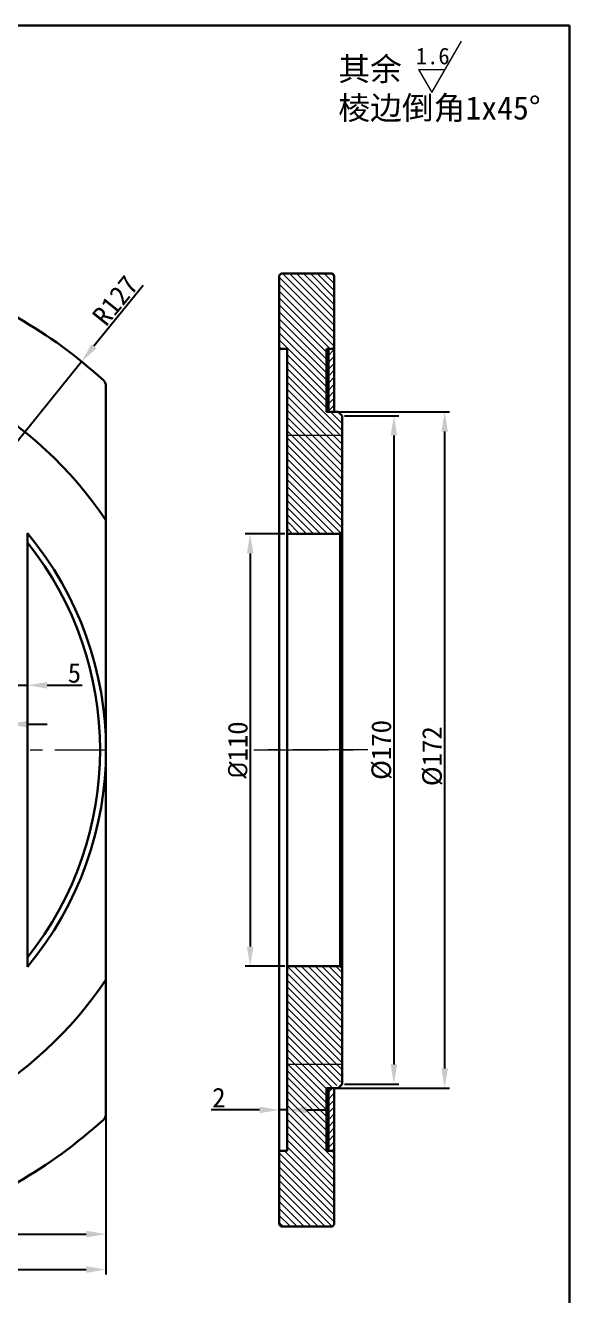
# Model space of a CAD drawing. Header units: inches. Extents: x -20 to 18950, y -1047 to 2551.
# Drawn here: x 17423.9 to 17562.4, y -832.4 to -509.3 of the extents above; entities that cross this region are included whole.
import ezdxf

# ---------------------------------------------------------------- set-up
doc = ezdxf.new("R2010")
doc.units = ezdxf.units.IN
doc.header["$MEASUREMENT"] = 0
doc.header["$PDSIZE"] = -5
doc.linetypes.add('CENTER2', pattern=[28.574999, 19.049999, -3.175, 3.175, -3.175])
doc.layers.get('0').update_dxf_attribs({"lineweight": 30})
doc.layers.get('Defpoints').update_dxf_attribs({"lineweight": 18})
for name, color, linetype, lineweight in [('10', 7, 'Continuous', 18), ('cen', 1, 'CENTER2', 20), ('dim', 5, 'Continuous', 20), ('hat', 3, 'Continuous', 20), ('text', 6, 'Continuous', 20)]:
    doc.layers.add(name, color=color, linetype=linetype, lineweight=lineweight)
doc.styles.get("Standard").update_dxf_attribs({"font": ''})
doc.styles.get('Standard').set_extended_font_data('宋体')
doc.dimstyles.new('ISO-25', dxfattribs={"dimtxt": 5, "dimasz": 5, "dimexe": 1.25, "dimexo": 0.625, "dimtad": 1, "dimdsep": 46, "dimtxsty": 'Standard', "dimcen": 2.5, "dimdle": 10, "dimadec": 0, "dimazin": 0, "dimtfac": 1, "dimtmove": 0, "dimatfit": 3, "dimfxl": 1, "dimtolj": 1, "dimarcsym": 0})

# ---------------------------------------------------------------- blocks, each defined once
blk = doc.blocks.new('*D242')
at = {"layer": 'Defpoints', "color": 0, "transparency": 16777216}
for p in [(17254.43, -693.62), (17444.43, -786.19), (17444.43, -816.76)]:
    blk.add_point(p, dxfattribs=at)
at = {"layer": 'dim', "color": 0, "linetype": 'Continuous', "lineweight": -2, "transparency": 16777216}
for p, q in [((17254.43, -694.24), (17254.43, -818.01)), ((17444.43, -786.81), (17444.43, -818.01)), ((17259.43, -816.76), (17439.43, -816.76))]:
    blk.add_line(p, q, dxfattribs=at)
at = {"layer": 'dim', "color": 0, "transparency": 16777216}
for points in [[(17259.43, -815.93), (17259.43, -817.59), (17254.43, -816.76)], [(17439.43, -815.93), (17439.43, -817.59), (17444.43, -816.76)]]:
    blk.add_solid(points, dxfattribs=at)
at = {"layer": 'dim', "color": 0, "transparency": 16777216, "insert": (17349.43, -813.64), "char_height": 5, "attachment_point": 5}
blk.add_mtext('\\A1;190', dxfattribs=at)
blk = doc.blocks.new('*D243')
at = {"layer": 'Defpoints', "color": 0, "transparency": 16777216}
for p in [(17438.24, -594.83), (17358.43, -693.62)]:
    blk.add_point(p, dxfattribs=at)
at = {"layer": 'dim', "color": 0, "linetype": 'Continuous', "lineweight": -2, "transparency": 16777216}
for p, q in [((17453.89, -575.45), (17441.38, -590.94)), ((17358.43, -693.62), (17438.24, -594.83))]:
    blk.add_line(p, q, dxfattribs=at)
at = {"layer": 'dim', "color": 0, "transparency": 16777216}
blk.add_solid([(17440.73, -590.41), (17442.03, -591.46), (17438.24, -594.83)], dxfattribs=at)
at = {"layer": 'dim', "color": 0, "transparency": 16777216, "insert": (17446.78, -579.28), "char_height": 5, "attachment_point": 5, "rotation": 51.0678}
blk.add_mtext('\\A1;R127', dxfattribs=at)
blk = doc.blocks.new('*D244')
at = {"layer": 'Defpoints', "color": 0, "transparency": 16777216}
for p in [(17231.43, -693.62), (17444.43, -816.76), (17444.43, -825.77)]:
    blk.add_point(p, dxfattribs=at)
at = {"layer": 'dim', "color": 0, "linetype": 'Continuous', "lineweight": -2, "transparency": 16777216}
for p, q in [((17231.43, -694.24), (17231.43, -827.02)), ((17444.43, -817.39), (17444.43, -827.02)), ((17236.43, -825.77), (17439.43, -825.77))]:
    blk.add_line(p, q, dxfattribs=at)
at = {"layer": 'dim', "color": 0, "transparency": 16777216}
for points in [[(17236.43, -824.94), (17236.43, -826.61), (17231.43, -825.77)], [(17439.43, -824.94), (17439.43, -826.61), (17444.43, -825.77)]]:
    blk.add_solid(points, dxfattribs=at)
at = {"layer": 'dim', "color": 0, "transparency": 16777216, "insert": (17337.93, -822.65), "char_height": 5, "attachment_point": 5}
blk.add_mtext('\\A1;213', dxfattribs=at)
blk = doc.blocks.new('*D245')
at = {"layer": 'Defpoints', "color": 0, "transparency": 16777216}
for p in [(17504.52, -608.62), (17504.52, -778.62), (17517.68, -778.62)]:
    blk.add_point(p, dxfattribs=at)
at = {"layer": 'dim', "color": 0, "linetype": 'Continuous', "lineweight": -2, "transparency": 16777216}
for p, q in [((17505.15, -608.62), (17518.93, -608.62)), ((17517.68, -613.62), (17517.68, -773.62)), ((17505.15, -778.62), (17518.93, -778.62))]:
    blk.add_line(p, q, dxfattribs=at)
at = {"layer": 'dim', "color": 0, "transparency": 16777216}
for points in [[(17516.85, -613.62), (17518.52, -613.62), (17517.68, -608.62)], [(17516.85, -773.62), (17518.52, -773.62), (17517.68, -778.62)]]:
    blk.add_solid(points, dxfattribs=at)
at = {"layer": 'dim', "color": 0, "transparency": 16777216, "insert": (17514.56, -693.62), "char_height": 5, "attachment_point": 5, "rotation": 90}
blk.add_mtext('\\A1;{\\Ftxt|c0;%%C\\Ftxt|c134;170}', dxfattribs=at)
blk = doc.blocks.new('*D237')
at = {"layer": 'Defpoints', "color": 0, "transparency": 16777216}
for p in [(17502.52, -607.62), (17502.52, -779.62), (17530.59, -779.62)]:
    blk.add_point(p, dxfattribs=at)
at = {"layer": 'dim', "color": 0, "linetype": 'Continuous', "lineweight": -2, "transparency": 16777216}
for p, q in [((17503.15, -607.62), (17531.84, -607.62)), ((17530.59, -612.62), (17530.59, -774.62)), ((17503.15, -779.62), (17531.84, -779.62))]:
    blk.add_line(p, q, dxfattribs=at)
at = {"layer": 'dim', "color": 0, "transparency": 16777216}
for points in [[(17529.76, -612.62), (17531.43, -612.62), (17530.59, -607.62)], [(17529.76, -774.62), (17531.43, -774.62), (17530.59, -779.62)]]:
    blk.add_solid(points, dxfattribs=at)
at = {"layer": 'dim', "color": 0, "transparency": 16777216, "insert": (17527.47, -695.21), "char_height": 5, "attachment_point": 5, "rotation": 90}
blk.add_mtext('\\A1;{\\Ftxt|c0;%%C\\Ftxt|c134;172}', dxfattribs=at)
blk = doc.blocks.new('*D249')
at = {"layer": 'Defpoints', "color": 0, "transparency": 16777216}
for p in [(17419.43, -687.05), (17413.43, -693.62), (17419.43, -693.62)]:
    blk.add_point(p, dxfattribs=at)
at = {"layer": 'dim', "color": 0, "linetype": 'Continuous', "lineweight": -2, "transparency": 16777216}
for p, q in [((17408.43, -687.05), (17399.3, -687.05)), ((17413.43, -692.99), (17413.43, -685.8)), ((17419.43, -687.05), (17413.43, -687.05)), ((17419.43, -692.99), (17419.43, -685.8)), ((17424.43, -687.05), (17429.43, -687.05))]:
    blk.add_line(p, q, dxfattribs=at)
at = {"layer": 'dim', "color": 0, "transparency": 16777216}
for points in [[(17408.43, -686.22), (17408.43, -687.89), (17413.43, -687.05)], [(17424.43, -686.22), (17424.43, -687.89), (17419.43, -687.05)]]:
    blk.add_solid(points, dxfattribs=at)
at = {"layer": 'dim', "color": 0, "transparency": 16777216, "insert": (17401.37, -683.93), "char_height": 5, "attachment_point": 5}
blk.add_mtext('\\A1;6', dxfattribs=at)
blk = doc.blocks.new('*D250')
at = {"layer": 'Defpoints', "color": 0, "transparency": 16777216}
for p in [(17424.43, -677.17), (17419.43, -679.21), (17424.43, -693.62)]:
    blk.add_point(p, dxfattribs=at)
at = {"layer": 'dim', "color": 0, "linetype": 'Continuous', "lineweight": -2, "transparency": 16777216}
for p, q in [((17414.43, -677.17), (17409.43, -677.17)), ((17419.43, -678.58), (17419.43, -675.92)), ((17419.43, -677.17), (17424.43, -677.17)), ((17424.43, -692.99), (17424.43, -675.92)), ((17429.43, -677.17), (17438.39, -677.17))]:
    blk.add_line(p, q, dxfattribs=at)
at = {"layer": 'dim', "color": 0, "transparency": 16777216}
for points in [[(17414.43, -676.33), (17414.43, -678), (17419.43, -677.17)], [(17429.43, -676.33), (17429.43, -678), (17424.43, -677.17)]]:
    blk.add_solid(points, dxfattribs=at)
at = {"layer": 'dim', "color": 0, "transparency": 16777216, "insert": (17436.41, -674.04), "char_height": 5, "attachment_point": 5}
blk.add_mtext('\\A1;5', dxfattribs=at)
blk = doc.blocks.new('*D254')
at = {"layer": 'Defpoints', "color": 0, "transparency": 16777216}
for p in [(17490.52, -638.62), (17481.1, -748.62), (17490.52, -748.62)]:
    blk.add_point(p, dxfattribs=at)
at = {"layer": 'dim', "color": 0, "linetype": 'Continuous', "lineweight": -2, "transparency": 16777216}
for p, q in [((17489.9, -638.62), (17479.85, -638.62)), ((17481.1, -643.62), (17481.1, -743.62)), ((17489.9, -748.62), (17479.85, -748.62))]:
    blk.add_line(p, q, dxfattribs=at)
at = {"layer": 'dim', "color": 0, "transparency": 16777216}
for points in [[(17480.27, -643.62), (17481.94, -643.62), (17481.1, -638.62)], [(17480.27, -743.62), (17481.94, -743.62), (17481.1, -748.62)]]:
    blk.add_solid(points, dxfattribs=at)
at = {"layer": 'dim', "color": 0, "transparency": 16777216, "insert": (17477.98, -693.62), "char_height": 5, "attachment_point": 5, "rotation": 90}
blk.add_mtext('\\A1;{\\fISOCPEUR|b0|i0|c0|p34;%%C}110', dxfattribs=at)
blk = doc.blocks.new('*D255')
at = {"layer": 'Defpoints', "color": 0, "transparency": 16777216}
for p in [(17490.52, -785.17), (17488.52, -795.62), (17490.52, -795.62)]:
    blk.add_point(p, dxfattribs=at)
at = {"layer": 'dim', "color": 0, "linetype": 'Continuous', "lineweight": -2, "transparency": 16777216}
for p, q in [((17488.52, -794.99), (17488.52, -783.92)), ((17490.52, -794.99), (17490.52, -783.92)), ((17483.52, -785.17), (17471.15, -785.17)), ((17490.52, -785.17), (17488.52, -785.17)), ((17495.52, -785.17), (17500.52, -785.17))]:
    blk.add_line(p, q, dxfattribs=at)
at = {"layer": 'dim', "color": 0, "transparency": 16777216}
for points in [[(17483.52, -784.34), (17483.52, -786), (17488.52, -785.17)], [(17495.52, -784.34), (17495.52, -786), (17490.52, -785.17)]]:
    blk.add_solid(points, dxfattribs=at)
at = {"layer": 'dim', "color": 0, "transparency": 16777216, "insert": (17473.16, -782.04), "char_height": 5, "attachment_point": 5}
blk.add_mtext('\\A1;2', dxfattribs=at)

msp = doc.modelspace()

# ---------------------------------------------------------------- hatches: boundary and pattern name
h = msp.add_hatch(color=3)
h.dxf.hatch_style = 1
h.paths.add_polyline_path([(17501.021, -606.368), (17501.021, -596.368), (17500.521, -596.368), (17500.521, -606.368)])
h = msp.add_hatch(color=3)
h.dxf.hatch_style = 1
h.paths.add_polyline_path([(17501.021, -780.868), (17501.021, -790.868), (17500.521, -790.868), (17500.521, -780.868)])
at = {"layer": 'hat'}
h = msp.add_hatch(dxfattribs=at)
h.set_pattern_fill('ANSI31', color=3, scale=10, angle=90)
h.set_pattern_definition([(135, (-12.9697, 0), (-0.88388348, -0.88388348), [])])
h.paths.add_polyline_path([(17500.521, -591.618), (17502.021, -591.618), (17502.521, -591.118), (17502.521, -572.915), (17502.021, -572.415), (17489.021, -572.415), (17488.521, -572.915), (17488.521, -591.618), (17490.521, -591.618), (17490.521, -613.618), (17504.521, -613.618), (17504.521, -609.618), (17502.521, -607.618), (17500.521, -607.618)])
h.paths.add_polyline_path([(17504.521, -613.618), (17490.521, -613.618), (17490.521, -638.618), (17504.021, -638.618), (17504.521, -638.118)])
h.paths.add_polyline_path([(17504.521, -749.118), (17504.021, -748.618), (17490.521, -748.618), (17490.521, -773.618), (17504.521, -773.618)])
h.paths.add_polyline_path([(17500.521, -779.618), (17502.521, -779.618), (17504.521, -777.618), (17504.521, -773.618), (17490.521, -773.618), (17490.521, -795.618), (17488.521, -795.618), (17488.521, -814.322), (17489.021, -814.822), (17502.021, -814.822), (17502.521, -814.322), (17502.521, -796.118), (17502.021, -795.618), (17500.521, -795.618), (17500.521, -780.868)])
h = msp.add_hatch(dxfattribs=at)
h.set_pattern_fill('ANSI31', color=3, scale=10)
h.set_pattern_definition([(45, (-12.9697, 0), (-0.88388348, 0.88388348), [])])
h.paths.add_polyline_path([(17502.521, -592.118), (17502.021, -591.618), (17501.021, -591.618), (17501.021, -607.618), (17502.521, -607.618)])
h.paths.add_polyline_path([(17501.021, -779.618), (17501.021, -795.618), (17502.021, -795.618), (17502.521, -795.118), (17502.521, -779.618)])

# ---------------------------------------------------------------- linework, layer by layer
for p, q in [((17562.373, -509.328), (17182.185, -509.328)), ((17562.373, -1046.966), (17562.373, -509.328)), ((17488.521, -572.915), (17489.021, -572.415)), ((17488.521, -638.118), (17488.521, -572.915)), ((17502.021, -572.415), (17489.021, -572.415)), ((17502.521, -572.915), (17502.021, -572.415)), ((17502.521, -572.915), (17502.521, -592.118)), ((17502.521, -591.118), (17502.021, -591.618)), ((17490.521, -591.618), (17488.521, -591.618)), ((17490.521, -693.618), (17490.521, -591.618)), ((17500.521, -607.618), (17500.521, -591.618)), ((17502.021, -591.618), (17500.521, -591.618)), ((17500.521, -606.368), (17500.521, -591.618)), ((17500.521, -591.618), (17502.021, -591.618)), ((17501.021, -607.618), (17501.021, -591.618)), ((17502.521, -592.118), (17502.021, -591.618)), ((17502.521, -592.118), (17502.521, -607.618)), ((17500.521, -596.368), (17501.021, -596.368)), ((17444.432, -786.187), (17444.432, -601.049)), ((17500.521, -606.368), (17501.021, -606.368)), ((17503.521, -607.618), (17500.521, -607.618)), ((17503.521, -607.618), (17504.521, -608.618)), ((17504.521, -778.618), (17504.521, -608.618)), ((17424.432, -748.755), (17424.432, -638.482)), ((17488.521, -814.322), (17488.521, -638.118)), ((17504.021, -638.618), (17490.521, -638.618)), ((17504.521, -638.118), (17504.021, -638.618)), ((17504.021, -638.618), (17504.021, -748.618)), ((17490.521, -693.618), (17490.521, -795.618)), ((17504.021, -748.618), (17490.521, -748.618)), ((17504.521, -749.118), (17504.021, -748.618)), ((17500.521, -779.618), (17500.521, -795.618)), ((17503.521, -779.618), (17500.521, -779.618)), ((17500.521, -780.868), (17500.521, -795.618)), ((17500.521, -780.868), (17501.021, -780.868)), ((17501.021, -779.618), (17501.021, -795.618)), ((17502.521, -795.118), (17502.521, -779.618)), ((17503.521, -779.618), (17504.521, -778.618)), ((17500.521, -790.868), (17501.021, -790.868)), ((17490.521, -795.618), (17488.521, -795.618)), ((17502.021, -795.618), (17500.521, -795.618)), ((17500.521, -795.618), (17502.021, -795.618)), ((17502.521, -795.118), (17502.021, -795.618)), ((17502.521, -796.118), (17502.021, -795.618)), ((17502.521, -814.322), (17502.521, -795.118)), ((17488.521, -814.322), (17489.021, -814.822)), ((17502.021, -814.822), (17489.021, -814.822)), ((17502.521, -814.322), (17502.021, -814.822))]:
    msp.add_line(p, q)
for centre, radius, start, end in [((17358.432, -693.618), 127, 47.77839, 72.22161), ((17358.432, -693.618), 104, 34.21605, 85.78395), ((17442.432, -601.049), 2, 360, 47.77839), ((17358.432, -693.618), 86, 320.12472, 39.87528), ((17358.432, -693.618), 84.5, 321.3582, 38.6418), ((17358.432, -693.618), 104, 274.21605, 325.78395), ((17358.432, -693.618), 127, 287.77839, 312.22161), ((17442.432, -786.187), 2, 312.22161, 360)]:
    msp.add_arc(centre, radius, start, end)
at = {"layer": '10'}
for p, q in [((17504.521, -613.618), (17490.521, -613.618)), ((17504.521, -773.618), (17490.521, -773.618))]:
    msp.add_line(p, q, dxfattribs=at)
at = {"layer": 'cen'}
for p, q in [((17231.432, -693.618), (17444.432, -693.618)), ((17482.019, -693.618), (17510.052, -693.618)), ((17511.024, -693.618), (17482.991, -693.618))]:
    msp.add_line(p, q, dxfattribs=at)
at = {"layer": 'text'}
for p, q in [((17527.341, -526.377), (17534.885, -513.31)), ((17523.953, -520.51), (17527.341, -526.377))]:
    msp.add_line(p, q, dxfattribs=at)
at = {"layer": 'text', "ltscale": 0.3}
msp.add_line((17523.953, -520.51), (17530.728, -520.51), dxfattribs=at)

# ---------------------------------------------------------------- texts
at = {"layer": 'text', "attachment_point": 1}
for s, insert, char_height, width in [('{\\fSimSun|b0|i0|c134|p2;其余\\fￋￎￌ￥|b0|i0|c134|p2;\\P\\fSimSun|b0|i0|c134|p2;棱边倒角}1x45°', (17503.537, -517.461), 5.92764, 58.44431), ('1.6', (17523.226, -514.991), 4.234, 8.25568)]:
    msp.add_mtext(s, dxfattribs=dict(at, insert=insert, char_height=char_height, width=width))

# ---------------------------------------------------------------- dimensions: what is measured, and where the dimension line sits
at = {"layer": 'dim'}
dim = msp.add_radius_dim(center=(17358.432, -693.618), mpoint=(17438.239, -594.826), dimstyle='ISO-25', dxfattribs=at)
dim.commit()
dim.dimension.update_dxf_attribs({"geometry": '*D243', "text_midpoint": (17446.776, -579.285)})
for base, p1, p2, picture, middle in [((17530.593, -779.618), (17502.521, -607.618), (17502.521, -779.618), '*D237', (17530.593, -695.211)), ((17517.682, -778.618), (17504.521, -608.618), (17504.521, -778.618), '*D245', (17517.682, -693.618))]:
    dim = msp.add_linear_dim(base=base, p1=p1, p2=p2, angle=90, text='{\\Ftxt|c0;%%C\\Ftxt|c134;<>}', dimstyle='ISO-25', dxfattribs=at)
    dim.commit()
    dim.dimension.update_dxf_attribs({"geometry": picture, "text_midpoint": middle, "dimtype": 160})
dim = msp.add_linear_dim(base=(17481.104, -748.618), p1=(17490.521, -638.618), p2=(17490.521, -748.618), angle=90, text='{\\fISOCPEUR|b0|i0|c0|p34;%%C}<>', dimstyle='ISO-25', dxfattribs=at)
dim.commit()
dim.dimension.update_dxf_attribs({"geometry": '*D254', "text_midpoint": (17477.979, -693.618)})
for base, p1, p2, picture, middle in [((17424.432, -677.165), (17419.432, -679.209), (17424.432, -693.618), '*D250', (17436.412, -677.165)), ((17419.432, -687.053), (17413.432, -693.618), (17419.432, -693.618), '*D249', (17401.368, -687.053)), ((17490.521, -785.169), (17488.521, -795.618), (17490.521, -795.618), '*D255', (17473.162, -785.169))]:
    dim = msp.add_linear_dim(base=base, p1=p1, p2=p2, dimstyle='ISO-25', dxfattribs=at)
    dim.commit()
    dim.dimension.update_dxf_attribs({"geometry": picture, "text_midpoint": middle, "dimtype": 160})
for base, p1, p2, picture, middle in [((17444.432, -825.772), (17231.432, -693.618), (17444.432, -816.76), '*D244', (17337.932, -822.647)), ((17444.432, -816.76), (17254.432, -693.618), (17444.432, -786.187), '*D242', (17349.432, -813.635))]:
    dim = msp.add_linear_dim(base=base, p1=p1, p2=p2, dimstyle='ISO-25', dxfattribs=at)
    dim.commit()
    dim.dimension.update_dxf_attribs({"geometry": picture, "text_midpoint": middle})

doc.saveas('drawing.dxf')
